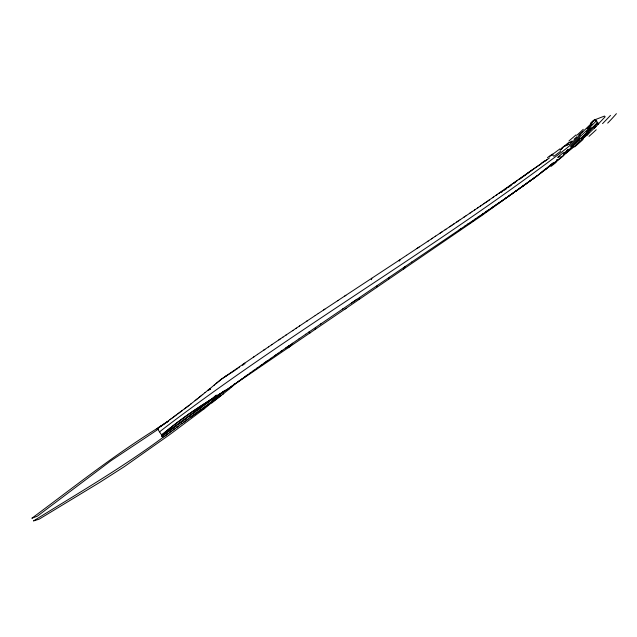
<?xml version="1.0" encoding="UTF-8"?>
<svg xmlns="http://www.w3.org/2000/svg" width="637" height="637" viewBox="0 0 637 637"><rect width="100%" height="100%" fill="white"/><g stroke="black" fill="none" stroke-linecap="round" stroke-linejoin="round"><path stroke-width="0.96" d="M288.489 346.13L288.131 347.794L288.688 347.42L289.047 345.74L288.131 347.794L226.087 390.163M315.18 329.361L315.713 327.402M358.989 299.541L359.762 297.383M371.307 279.691L371.849 278.21M376.467 287.629L377.311 285.448M388.482 279.444L389.382 277.246M399.55 261.066L400.171 259.57M403.659 269.109L404.622 266.895M404.423 268.591L405.387 266.377M34.955 520.485L39.152 519.163L99.73 482.392L124.39 466.61L170.079 434.346L204.493 408.604L212.264 402.098M203.45 409.4L205.162 407.139L221.286 395.434M212.057 399.264L213.021 398.451A11.562 2.675 -34.4 0 1 213.785 397.639L214.096 397.329M213.968 399.63L213.833 399.781A10.94 2.5 -34.6 0 1 214.677 398.873L215.274 398.292A19.126 4.348 -34.7 0 1 217.448 396.365L217.758 396.079A32.575 7.373 -34.7 0 1 218.841 395.155L220.211 394.056M231.884 386.834L232.823 386.014A9.029 8.735 -26.5 0 0 234.496 384.119L234.703 383.816M550.145 165.891A197.311 48.794 -40.4 0 0 562.121 156.479A141.661 33.458 -40.2 0 0 571.063 149.106A117.463 27.168 -40.1 0 0 573.889 146.725L589.305 132.95A86.799 19.572 -40 0 0 594.194 128.212A103.075 23.561 -40 0 0 595.929 126.492L605.15 116.794L604.513 116.061L594.512 119.915M595.364 120.926L595.81 120.465L595.069 119.342M597.195 123.068L597.649 122.607L598.756 123.634M596.973 123.299L590.212 130.004M594.862 125.561C600.022 122.623 595.117 116.579 591.932 122.145M593.389 121.062L592.251 122.208A102.923 24.095 -40 0 1 591.112 123.355M581.079 138.5L583.978 135.88A78.662 17.39 -40.1 0 0 588.238 131.899L597.649 122.607L593.302 127.145M597.633 124.78L598.199 124.207M213.785 397.639L213.443 397.838M594.114 126.317L593.286 127.161M214.677 398.873L226.119 389.94M292.375 343.717L289.636 346.472M591.693 122.384L590.706 123.371M289.923 346.186L288.688 347.42L310.649 332.45M590.364 123.713L592.426 121.651L593.692 121.205M34.557 520.612L33.498 520.939C77.037 493.858 121.524 468.163 162.761 437.571L161.766 435.772L214.247 397.185A11.729 2.699 -34.5 0 0 212.814 398.698L211.166 399.948M215.274 398.292L214.255 397.17M588.007 132.377L587.593 132.767M589.966 130.243L588.986 131.19M214.215 397.257L214.422 397.01A20.599 4.801 -34.4 0 1 216.333 395.243M588.739 131.421L588.238 131.899M586.454 135.625L587.887 134.288M582.815 131.349L578.484 135.315M577.011 136.629L574.033 139.256M579.614 139.806L574.598 144.193M572.774 146.279L573.3 145.817M571.349 147.521L568.523 149.95M571.23 141.669L570.29 142.473L572.161 140.865M217.504 396.294L217.416 396.373A33.689 7.628 -34.7 0 1 219.439 394.637L220.872 393.523M572.536 145.953L573.913 144.774M229.559 388.809L231.709 386.985M229.479 388.873L211.818 402.966M221.158 379.334L226.868 375.384M220.824 379.612L220.123 380.209M565.664 152.378L564.573 153.302M563.817 153.947L564.756 153.151M220.004 380.305L219.431 380.791M563.482 154.226L564.032 153.764M219.128 381.045L218.539 381.539M218.141 381.866L217.551 382.359M217.249 382.614L216.628 383.132M567.901 149.838L568.538 149.313M215.967 383.681L216.492 383.243M568.403 149.424L564.239 152.856M556.38 160.158L557.2 159.473M214.765 384.668L214.159 385.17M570.043 142.234L569.637 142.569M209.605 388.896L221.27 379.238L229.631 373.823M551.554 164.123L553.41 162.61M549.675 165.66L550.75 164.784M550.615 164.895L551.682 164.02M208.904 389.47L210.011 388.57M549.811 165.556L541.569 172.237M208.14 390.091L209.135 389.279M204.963 392.663L208.259 389.987M545.734 168.869L543.656 170.557M202.534 394.629L205.082 392.575M202.773 394.446L199.684 396.931M568.172 143.763L565.274 146.088M543.138 170.971L540.534 173.073M200.918 395.943L201.73 395.282M200.106 396.596L196.594 399.415M169.02 428.86L161.631 435.111M538.496 174.713L539.555 173.861M539.42 173.973L541.283 172.476M198.489 397.902L199.301 397.249M197.677 398.547L195.049 400.649M220.8 393.578L221.286 393.188M537.564 175.462L481.683 215.64L345.095 309.009M537.126 175.82L538.583 174.642M196.053 399.853L190.781 404.033M559.557 156.646L560.074 156.224L558.641 157.371M169.776 428.247L170.541 427.642M221.262 393.212L222.17 392.488M222.13 392.519L222.974 391.851M171.297 427.037L186.243 415.834M191.562 403.42L186.88 407.067M222.854 391.946L223.603 391.357M223.818 391.19L224.24 390.855M189.221 405.251L169.904 419.695M562.32 148.397L560.05 150.141M548.608 167.045L550.145 165.867L547.072 168.224M186.482 407.369L184.523 408.874M199.684 408.588L178.519 424.25M560.393 149.878L561.372 149.13M200.894 409.567L213.769 399.853L212.806 398.698M223.746 393.578L222.815 394.287M216.254 395.728L216.914 395.227M210.345 400.569L211.317 399.837M209.071 401.533L210.568 400.402M211.524 401.565L212.272 400.992M534.801 168.12L519.155 179.546M207.877 402.441L209.525 401.191M206.818 403.237L208.323 402.106M182.556 410.363L180.972 411.55M215.585 396.23L216.031 395.895M215.744 396.11L214.366 397.146M205.321 404.368L207.057 403.062M205.401 404.304L203.752 405.546M201.555 407.186L203.816 405.498M200.44 408.03L202.096 406.788M213.594 397.719L214.159 397.305M200.655 407.863L198.967 409.129M197.04 410.57L197.677 410.093M200.273 410.029L200.997 409.487M198.577 411.295L200.52 409.846M197.287 412.266L198.832 411.112M180.183 412.139L177.811 413.907M213.212 398.014L206.523 402.313M195.75 411.534L193.807 412.975M197.382 412.187L195.217 413.803M193.767 414.886L195.336 413.716M191.227 414.894L189.285 416.335M193.043 415.42L194.038 414.679M191.442 416.606L193.393 415.165M190.789 417.092L191.594 416.494M189.977 417.697L190.869 417.036M188.377 418.883L205.09 407.186M187.198 419.751L188.488 418.796M161.328 425.962C158.581 425.747 157.61 431.703 156.845 428.629L158.167 427.777M186.633 418.286L184.69 419.719M186.609 420.181L187.493 419.528M185.168 421.24L186.721 420.102M184.005 422.1L185.431 421.057M176.226 415.069L173.853 416.813M182.357 421.431L183.528 420.579M183.623 422.387L184.244 421.925M181.879 423.661L183.655 422.355M182.063 423.525L178.153 426.4M532.612 179.069L529.116 181.633M161.917 425.532L166.767 421.989M163.645 424.266L157.506 428.797L161.599 434.96L177.532 422.22L191.848 411.94M172.277 417.968L173.065 417.394M180.797 422.578L181.577 422.005M179.825 423.294L161.87 436.281L163 435.477M229.599 387.869L227.648 389.239M176.871 427.331L178.471 426.161M164.426 423.701L165.206 423.127M166.376 422.275L170.875 418.995M175.358 426.551L176.473 425.739M230.387 387.296L233.532 385.003M175.119 428.613L177.357 426.981M174.005 429.426L175.597 428.263M172.882 430.246L174.315 429.195M549.492 157.92L527.062 173.559M531.68 170.206L525.079 174.992M552.621 155.659L553.473 155.03M535.486 177.054L532.022 179.562M527.364 182.915L536.641 176.21L536.059 176.632M173.121 428.175L174.235 427.363M235.897 383.283L228.142 388.944M173.041 430.126L169.195 432.921M170.477 431.99L171.759 431.058M514.346 183.058L515.548 182.182M526.783 183.337L519.529 188.576M171.998 428.988L168.63 431.424M235.164 383.816L242.331 378.633M237.474 382.144L239.838 380.432M167.913 433.853L169.522 432.682M166.623 434.784L168.399 433.502M526.496 173.965L486.15 202.152M511.145 185.367L509.823 186.322M165.333 435.708L167.276 434.315M166.146 435.127L162.761 437.571M163.892 436.751L165.023 435.939M531.449 179.976L530.032 181.004M524.426 175.462L522.937 176.529M166.376 433.049L167.507 432.236M241.24 379.421L251.177 372.295M509.321 186.689L508.302 187.413M529.371 181.473L527.508 182.811M164.123 434.665L165.254 433.861M244.29 377.223L247.347 375.034M527.141 183.074L525.891 183.966M528.519 182.086L517.316 190.049M520.652 178.161L518.606 179.618M521.233 177.747L522.189 177.062M505.77 189.229L503.612 190.766M506.28 188.87L506.781 188.504M525.31 184.388L521.767 186.904M518.805 189.093L515.914 191.156M547.677 159.218L544.707 161.32M249.513 373.481L254.29 370.089M516.822 180.884L517.714 180.255M501.454 192.302L502.171 191.793M253.112 370.917L258.176 367.326M514.465 192.183L510.858 194.739M515.938 181.513L513.271 183.392M256.711 368.361L262.07 364.579M519.099 188.791L503.748 199.516M510.133 195.248L504.313 199.349M519.983 188.162L520.875 187.533M186.641 415.555L187.047 415.268M260.318 365.813L271.115 358.217M263.917 363.273L267.516 360.741M516.535 190.598L515.755 191.148M510.826 185.112L512.124 184.197M187.453 414.982L187.859 414.695M514.736 191.864L513.231 192.915M508.302 186.88L509.799 185.829M270.829 358.424L275.813 354.936M512.236 193.616L509.106 195.798M500.626 201.921L503.572 199.859M504.886 189.261L505.595 188.767M506.304 188.273L507.307 187.573M188.257 414.416L188.663 414.13M274.714 355.701L278.305 353.201M277.804 353.543L281.896 350.7M497.68 203.983L499.153 202.956M502.76 190.734L503.469 190.248M280.471 351.688L287.359 346.91M504.95 198.688L506.264 197.773M491.78 208.076L494.734 206.03M507.681 196.793L508.39 196.3M500.029 192.629L498.835 193.457M500.634 192.215L502.052 191.227M189.07 413.851L189.476 413.572M285.48 348.216L292.678 343.232M501.351 201.181L502.553 200.344M503.978 199.357L500.045 202.072M485.888 212.161L488.093 210.632M495.833 195.519L497.632 194.285M541.386 163.629L535.327 167.77M189.882 413.286L190.296 413.007M292.391 343.431L299.693 338.39M498.588 203.084L496.964 204.198M500.204 201.961L495.204 205.409M479.335 216.684L482.934 214.199M224.893 376.746L239.639 366.625M492.592 197.749L493.675 197.008M299.072 338.82L305.744 334.242M305.426 334.457L309.072 331.957M493.93 206.277L487.687 210.552M493.571 206.523L495.992 204.867M468.506 224.12L469.708 223.292M470.313 222.886L471.515 222.058M472.113 221.644L473.323 220.816M239.432 366.761L244.751 363.122M243.071 364.268L253.972 356.808M489.479 199.883L487.998 200.894M190.702 412.728L201.276 405.689M308.857 332.1L321.263 323.612M485.601 211.986L489.327 209.438M491.589 207.885L493.165 206.802M253.383 357.214L257.603 354.331M257.531 354.379L264.857 349.387M483.881 203.697L486.947 201.611M320.626 324.05L343.343 308.563M477.336 217.615L479.374 216.23M478.992 216.492L483.515 213.403M482.535 214.072L487.186 210.895M458.751 230.793L459.755 230.108M263.559 350.27L268.583 346.854M268.48 346.926L272.095 344.474M480.688 205.87L477.623 207.949M480.282 206.149L482.774 204.445M482.273 204.788L484.868 203.028M351.568 302.965L411.773 262.046M464.994 226L468.466 223.643M342.602 309.064L356.983 299.279M467.279 224.447L475.313 218.993M474.493 219.55L478.1 217.09M309.51 333.223L346.13 308.3M271.593 344.816L280.065 339.075M282.342 337.546L282.9 337.164M471.985 211.763L472.59 211.357M474.963 209.748L469.573 213.395M474.461 210.091L478.602 207.288M411.637 262.133L460.766 228.866M459.094 229.997L465.233 225.832M192.334 411.613L196.443 408.858M278.887 339.871L286.268 334.895M465.958 215.832L466.563 215.425M470.401 212.838L463.545 217.456M285.822 335.197L292.988 330.38M460.312 219.63L453.401 224.264M460.065 219.797L464.405 216.875M292.455 330.73L296.34 328.127M295.918 328.413L299.693 325.881M450.964 225.896L454.157 223.754M456.578 222.13L458.322 220.967M299.382 326.096L307.44 320.722M441.807 232.003L445.932 229.256M445.112 229.798L450.048 226.509M449.611 226.796L452.103 225.132M306.389 321.414L315.323 315.474M431.464 238.875L435.612 236.128M435.198 236.399L440.573 232.823M439.745 233.381L442.373 231.629M315.172 315.578L318.11 313.627M318.182 313.579L324.854 309.16M416.917 248.518L419.138 247.052M419.003 247.14L428.136 241.089M427.323 241.63L432.507 238.19M323.692 309.932L337.984 300.489M398.436 260.716L406.605 255.326M406.462 255.421L418.214 247.658M196.849 408.588L197.263 408.317M344.808 295.998L398.539 260.652M337.57 300.76L345.867 295.297M242.538 365.383L243.071 365.025M244.512 364.077L244.934 363.807M197.677 408.038L198.091 407.768M236.645 369.245L237.298 368.815M238.612 367.955L239.17 367.589M198.505 407.497L198.919 407.226M231.995 372.279L233.508 371.299M233.867 371.06L234.647 370.551M234.854 370.416L235.268 370.145M231.701 372.478L229.925 373.632M199.333 406.955L204.772 403.436M157.602 429.489L158.183 429.115M201.818 405.339L202.654 404.798M156.837 428.637C113.259 455.766 73.016 487.703 31.85 518.255L32.869 517.865M203.02 404.559L203.896 404.001M158.008 427.881L159.497 426.925M159.17 427.132L160.835 426.073M204.318 403.731L207.654 401.597M205.146 403.197L205.982 402.656M160.341 426.384L162.164 425.221M161.503 425.643L163.836 424.154M163.494 424.369L164.999 423.406M164.832 423.517L167.499 421.821M156.949 430.094L111.18 460.583L37.32 516.185L33.259 517.722M208.275 401.199L209.151 400.641M167.332 421.925L168.502 421.184M209.318 400.53L210.99 399.471M212.869 398.284L213.841 397.679M213.618 397.814L215.529 396.62M215.091 396.891L218.395 394.836M215.991 396.333L216.691 395.888M217.838 395.179L222.528 392.304M219.144 394.375L219.606 394.088M219.916 393.897L220.76 393.379M221.095 393.172L221.596 392.87M222.225 392.48L224.152 391.317M222.966 392.042L223.515 391.707M223.85 391.5L225.394 390.577M224.734 390.975L227.393 389.39M207.535 390.624L208.753 390.003M208.769 389.995L209.661 389.541M209.462 389.637L210.218 389.255M210.146 389.287L210.648 389.032M595.173 120.688L595.81 120.465M161.655 435.214L161.766 435.772M610.485 115.369A86.935 21.515 -39.9 0 1 602.546 123.626M596.232 129.749A86.935 21.515 -39.9 0 1 589.002 136.374M616.409 113.665A86.863 27.725 -37.5 0 1 607.698 123.084M214.223 396.867A32.304 7.708 -34.3 0 1 216.007 395.29M212.527 401.644A13.616 3.113 -34.6 0 1 213.745 399.861M159.545 431.87A141.725 29.278 -34.5 0 1 168.375 425.03C297.049 327.689 437.452 246.917 565.664 149.034A85.398 19.508 -40 0 0 579.272 137.401L585.538 131.564A96.147 22.176 -40 0 0 596.136 121.038M560.019 148.787A169.1 55.435 -39.5 0 1 549.325 156.678M565.035 145.698A110.05 36.444 -39.2 0 1 561.181 148.7M580.347 134.972A77.69 23.649 -39 0 1 568.96 144.758M591.192 123.602A87.301 21.037 -39.6 0 1 579.622 134.638M592.171 123.745A92.843 23.736 -39.2 0 1 587.155 128.658M583.285 129.303A81.679 17.955 -39.9 0 1 576.7 135.355M575.944 134.933A75.453 19.914 -39.4 0 1 568.984 140.912M569.223 142.091A99.46 31.436 -39.2 0 1 562.041 147.808M560.488 151.375A152.546 52.353 -39.5 0 1 553.752 156.368M552.359 154.122A207.415 68.286 -39.7 0 1 547.509 157.618M544.659 160.906A239.162 92.453 -40.8 0 1 541.346 163.215M234.058 384.167A9.061 8.743 -28.1 0 1 234.448 384.071M567.479 144.862A141.454 34.175 -40.3 0 1 566.532 145.65M568.419 144.066A117.296 27.789 -40.2 0 1 567.471 144.862M592.187 122.216A101.856 25.99 -39.6 0 1 591.04 123.363M563.825 155.436A170.501 27.12 -41.3 0 1 552.972 164.442M568.682 150.436A110.75 14.659 -41 0 1 564.788 153.748M580.14 137.966A77.945 11.514 -40.9 0 1 570.553 146.47M592.394 127.32A87.42 18.951 -40.4 0 1 581.342 137.934M587.975 131.899A82.396 18.107 -40.2 0 1 576.485 142.314M590.746 127.846A92.994 18.983 -40.8 0 1 586.239 132.265M588.938 132.727A81.783 19.269 -40.1 0 1 581.796 139.447M583.094 139.423A75.692 14.269 -40.6 0 1 574.614 146.98M573.228 146.765A99.993 14.412 -41 0 1 565.775 153.151M563.474 152.53A153.748 20.965 -41.1 0 1 557.558 157.49M556.053 162.308A209.358 36.15 -41.6 0 1 551.164 166.313M548.537 167.085A243.023 30.011 -41 0 1 545.368 169.665M547.072 168.359A294.628 78.351 -41.1 0 1 532.588 179.212M596.009 126.476A102.111 21.125 -40.4 0 1 594.273 128.196M576.644 142.433A109.341 24.923 -40.2 0 1 571.055 147.211M567.416 150.053A150.818 35.162 -40.4 0 1 566.492 150.818"/></g></svg>
